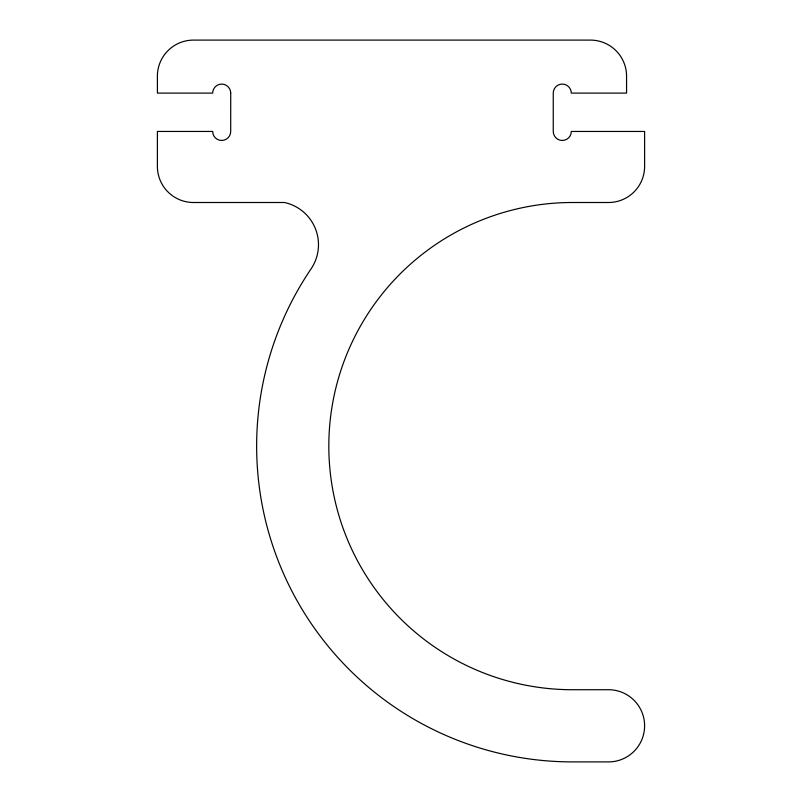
<?xml version="1.0" encoding="UTF-8"?>
<svg xmlns="http://www.w3.org/2000/svg" width="802" height="802" viewBox="0 0 802 802"><rect width="100%" height="100%" fill="white"/><g stroke="black" fill="none" stroke-linecap="round" stroke-linejoin="round"><path stroke-width="1.2" d="M230.725 93.112L230.695 131.448A9.022 9.022 0 0 1 221.683 140.47A9.022 9.022 0 0 1 212.66 131.448L157.392 131.448L157.392 166.415A36.09 36.09 0 0 0 193.482 202.505L284.54 202.505A43.178 43.178 0 0 1 311.046 268.911A315.787 315.787 0 0 0 572.428 761.9L608.517 761.9A36.09 36.09 0 0 0 644.607 725.81A36.09 36.09 0 0 0 608.517 689.72L572.428 689.72A243.607 243.607 0 0 1 328.82 446.112A243.607 243.607 0 0 1 572.428 202.505L608.517 202.505A36.09 36.09 0 0 0 644.607 166.415L644.607 131.458L571.295 131.458A9.022 9.022 0 0 1 562.272 140.47A9.022 9.022 0 0 1 553.25 131.458L553.25 93.112A9.022 9.022 0 0 1 562.272 84.08A9.022 9.022 0 0 1 571.295 93.112L626.562 93.112L626.562 76.19A36.09 36.09 0 0 0 590.472 40.1L193.482 40.1A36.09 36.09 0 0 0 157.392 76.19L157.423 93.112L212.68 93.112A9.022 9.022 0 0 1 221.703 84.09A9.022 9.022 0 0 1 230.725 93.112"/></g></svg>
